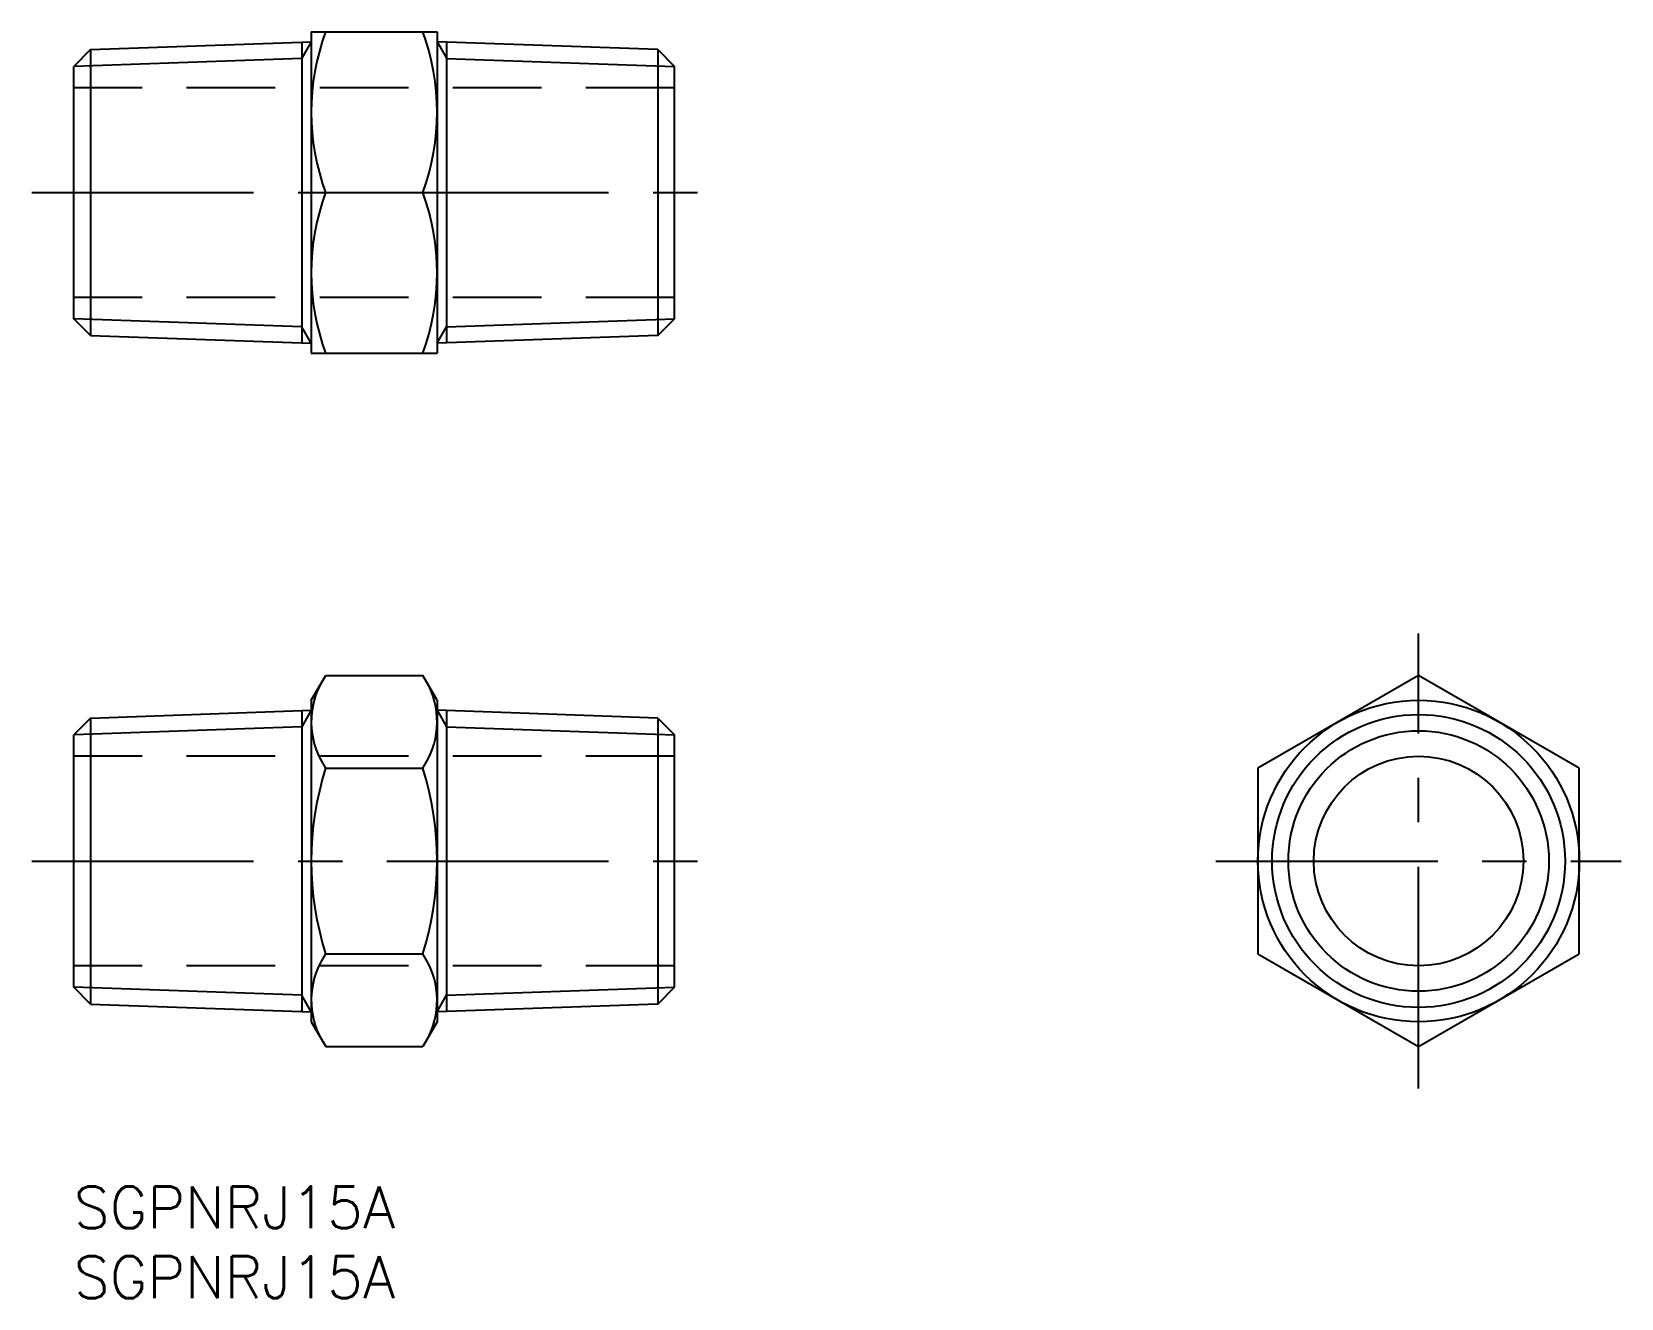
# Model space of a CAD drawing. Extents: x -3 to 111, y -8 to 83.
import ezdxf

# ---------------------------------------------------------------- set-up
doc = ezdxf.new("R2010")
doc.units = 0
doc.header["$LTSCALE"] = 0.5
doc.linetypes.add('CENTER', pattern=[50.8, 31.75, -6.35, 6.35, -6.35])
doc.linetypes.add('DASHED', pattern=[19.05, 12.7, -6.35])
for name, color, linetype in [('MSM_CENTER', 1, 'CENTER'), ('MSM_CONTINUOUS', 7, 'CONTINUOUS'), ('MSM_DASHED', 4, 'DASHED'), ('MSM_NARROW', 5, 'CONTINUOUS'), ('MSM_PART_NUMBER', 7, 'CONTINUOUS')]:
    doc.layers.add(name, color=color, linetype=linetype)
doc.styles.get("Standard").update_dxf_attribs({"font": 'txt.shx', "height": 3, "bigfont": 'bigfont.shx'})

# ---------------------------------------------------------------- blocks, each defined once
blk = doc.blocks.new('*U6')
at = {"layer": 'MSM_PART_NUMBER'}
blk.add_text('SGPNRJ15A', height=3, dxfattribs=at).set_placement((0, -3))
blk = doc.blocks.new('*U7')
at = {"layer": 'MSM_PART_NUMBER'}
blk.add_text('SGPNRJ15A', height=3, dxfattribs=at).set_placement((0, -8))

msp = doc.modelspace()

# ---------------------------------------------------------------- linework, layer by layer
at = {"layer": 'MSM_CENTER'}
for p, q in [((-3, 71.11), (46, 71.11)), ((96.23, 7), (96.23, 39.56)), ((-3, 23.28), (46, 23.28)), ((81.73, 23.28), (110.73, 23.28))]:
    msp.add_line(p, q, dxfattribs=at)
at = {"layer": 'MSM_CONTINUOUS'}
for p, q in [((1.2, 81.35), (17, 81.9)), ((17, 82.61), (17, 59.61)), ((17, 82.61), (26, 82.61)), ((26, 82.61), (26, 59.61)), ((41.8, 81.35), (26, 81.9)), ((1.2, 81.35), (0, 80.14)), ((1.2, 81.35), (1.2, 60.88)), ((16.32, 81.88), (16.32, 60.35)), ((26.68, 81.88), (26.68, 60.35)), ((41.8, 81.35), (41.8, 60.88)), ((41.8, 81.35), (43, 80.14)), ((0, 62.08), (0, 80.14)), ((43, 62.08), (43, 80.14)), ((18.03, 71.11), (24.97, 71.11)), ((1.2, 60.88), (0, 62.08)), ((41.8, 60.88), (43, 62.08)), ((1.2, 60.88), (17, 60.33)), ((41.8, 60.88), (26, 60.33)), ((17, 59.61), (26, 59.61)), ((17, 34.78), (18.03, 36.56)), ((18.03, 36.56), (24.97, 36.56)), ((26, 34.78), (24.97, 36.56)), ((96.23, 36.56), (84.73, 29.92)), ((107.73, 29.92), (96.23, 36.56)), ((17, 34.78), (17, 11.78)), ((26, 34.78), (26, 11.78)), ((1.2, 33.51), (0, 32.31)), ((1.2, 33.51), (17, 34.07)), ((1.2, 33.51), (1.2, 13.04)), ((16.32, 34.04), (16.32, 12.52)), ((41.8, 33.51), (26, 34.07)), ((26.68, 34.04), (26.68, 12.52)), ((41.8, 33.51), (41.8, 13.04)), ((41.8, 33.51), (43, 32.31)), ((0, 14.25), (0, 32.31)), ((43, 14.25), (43, 32.31)), ((18.03, 29.92), (24.97, 29.92)), ((84.73, 29.92), (84.73, 16.64)), ((107.73, 16.64), (107.73, 29.92)), ((18.03, 16.64), (24.97, 16.64)), ((84.73, 16.64), (96.23, 10)), ((96.23, 10), (107.73, 16.64)), ((1.2, 13.04), (0, 14.25)), ((41.8, 13.04), (43, 14.25)), ((1.2, 13.04), (17, 12.49)), ((41.8, 13.04), (26, 12.49)), ((17, 11.78), (18.03, 10)), ((26, 11.78), (24.97, 10)), ((18.03, 10), (24.97, 10))]:
    msp.add_line(p, q, dxfattribs=at)
for radius in [11.5, 10.48, 7.5]:
    msp.add_circle((96.23, 23.28), radius, dxfattribs=at)
for centre, radius, start, end in [((33.61, 76.86), 16.61, 159.7438, 200.2562), ((9.39, 76.86), 16.61, 339.7438, 20.2562), ((33.61, 65.36), 16.61, 159.7438, 200.2562), ((9.39, 65.36), 16.61, 339.7438, 20.2562), ((22.88, 33.24), 5.88, 154.3842, 214.3842), ((20.12, 33.24), 5.88, 325.6158, 25.6158), ((38.97, 23.28), 21.97, 162.412, 197.588), ((4.03, 23.28), 21.97, 342.412, 17.588), ((22.88, 13.32), 5.88, 145.6158, 205.6158), ((20.12, 13.32), 5.88, 334.3842, 34.3842)]:
    msp.add_arc(centre, radius, start, end, dxfattribs=at)
at = {"layer": 'MSM_DASHED'}
for p, q in [((43, 78.61), (0, 78.61)), ((43, 63.61), (0, 63.61)), ((43, 30.78), (0, 30.78)), ((43, 15.78), (0, 15.78))]:
    msp.add_line(p, q, dxfattribs=at)
at = {"layer": 'MSM_NARROW'}
for p, q in [((17, 81.9), (16.32, 80.72)), ((26, 81.9), (26.68, 80.72)), ((16.32, 80.71), (0, 80.14)), ((26.68, 80.71), (43, 80.14)), ((16.32, 61.51), (0, 62.08)), ((17, 60.33), (16.32, 61.51)), ((26, 60.33), (26.68, 61.51)), ((26.68, 61.51), (43, 62.08)), ((17, 34.07), (16.32, 32.88)), ((26, 34.07), (26.68, 32.88)), ((16.32, 32.88), (0, 32.31)), ((26.68, 32.88), (43, 32.31)), ((16.32, 13.68), (0, 14.25)), ((17, 12.49), (16.32, 13.68)), ((26, 12.49), (26.68, 13.68)), ((26.68, 13.68), (43, 14.25))]:
    msp.add_line(p, q, dxfattribs=at)
msp.add_circle((96.23, 23.28), 9.32, dxfattribs=at)

# ---------------------------------------------------------------- block references
at = {"layer": 'MSM_CONTINUOUS'}
for name in ['*U6', '*U7']:
    msp.add_blockref(name, (0, 0), dxfattribs=at)

doc.saveas('drawing.dxf')
